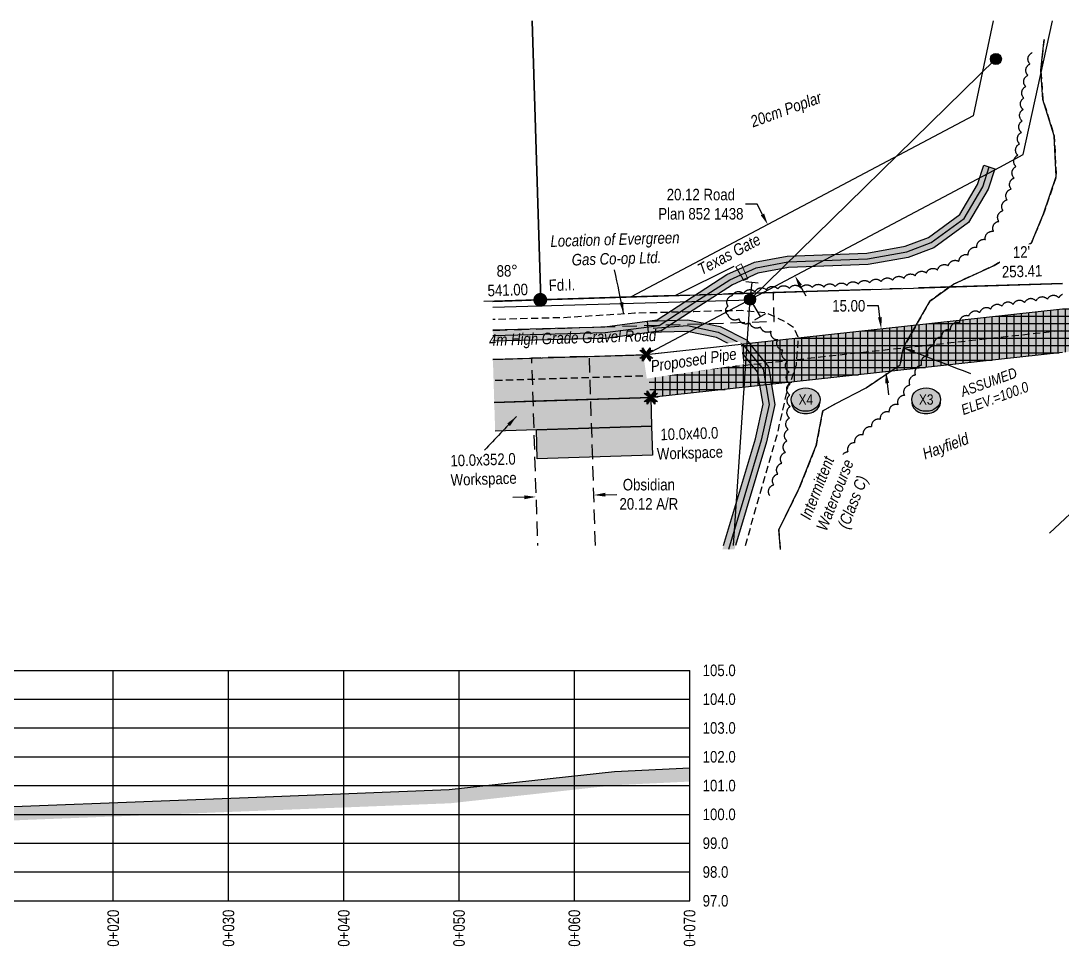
# Model space of a CAD drawing. Extents: x 633830 to 642643, y 5901646 to 5905452.
# Drawn here: x 635448 to 636352, y 5902430 to 5903233 of the extents above; entities that cross this region are included whole.
import ezdxf
from ezdxf.enums import TextEntityAlignment as Align

# ---------------------------------------------------------------- set-up
doc = ezdxf.new("R2010")
doc.units = 0
doc.header["$LTSCALE"] = 5
doc.header["$PDSIZE"] = 5
for name, pattern in [('0', [1, 1, 0]), ('foc-ACCESSROAD', [3.75, 2.5, -1.25]), ('foc-FLOWLINE', [3.75, 2.5, -1.25]), ('foc-QUARTERLINE', [33, 25, -3, 2, -3]), ('foc-TIELINE', [1.875, 1.25, -0.625]), ('foc-TOPO', [1, 0.2, -0.8]), ('POWERLINE5', [7.8, 2.4, -0.6, 0.6, -0.6, 0.6, -0.6, 2.4]), ('UG_PIPE', [1.875, 1.25, -0.625])]:
    doc.linetypes.add(name, pattern=pattern)
doc.layers.get('Defpoints').update_dxf_attribs({"color": 9})
for name, color, linetype in [('AS-FENCE', 48, 'foc-FENCE'), ('AS-PIPE-UG', 44, 'UG_PIPE'), ('AS-PIPE-UG-T', 44, 'Continuous'), ('AS-POWER', 104, 'foc-POWER'), ('AS-POWER-EXISTING', 72, 'POWERLINE5'), ('AS-ROADS', 254, 'Continuous'), ('AS-SYMBOL', 7, 'Continuous'), ('C-AR', 13, 'foc-ACCESSROAD'), ('C-WS-S', 13, 'Continuous'), ('CG-NOTES', 7, 'Continuous'), ('F-EZE', 190, 'foc-FLOWLINE'), ('L-BD', 7, 'Continuous'), ('L-MON', 1, 'Continuous'), ('L-MON-T', 1, 'Continuous'), ('L-QSEC', 8, 'foc-QUARTERLINE'), ('L-SEC', 7, 'Continuous'), ('L-TITLEDB', 4, 'Continuous'), ('L-TITLEDB-T', 4, 'Continuous'), ('P-CROSSINGS', 250, 'Continuous'), ('P-CROSSINGS-GRID', 8, 'Continuous'), ('P-CROSSINGS-GROUND', 48, 'foc-TOPO'), ('P-CROSSINGS-LINE', 3, 'Continuous'), ('P-LTO', 14, 'Continuous'), ('P-PROPOSED', 10, 'Continuous'), ('P-PROPOSED-H', 21, 'Continuous'), ('P-TEMP-BLUE-BORE-H', 131, 'Continuous'), ('P-TEMP-H', 41, 'Continuous'), ('P-TEMP-NO CUT-H', 104, 'Continuous'), ('P-TEMP_WORKSPACE', 46, 'Continuous'), ('P-TXT', 4, 'Continuous'), ('S-T7', 7, 'Continuous'), ('T-BUSH', 110, '0'), ('T-BUSH-T', 110, 'Continuous'), ('T-WATER-T', 170, 'Continuous'), ('WATERCOURSE', 146, 'foc-TIELINE')]:
    doc.layers.add(name, color=color, linetype=linetype)
doc.layers.add('T-TEXT', color=48, linetype='Continuous', lineweight=18)
doc.styles.add('80', font='ARIALN.TTF', dxfattribs={"height": 10})
doc.styles.add('80CG', font='ARIALN.TTF', dxfattribs={"height": 10})
doc.styles.add('80L', font='ARIALN.TTF', dxfattribs={"height": 10})
doc.styles.add('80LS', font='ARIALNI.TTF', dxfattribs={"height": 10})
doc.styles.add('Crossing', font='ARIALN.TTF', dxfattribs={"height": 10})
doc.styles.add('foc-LtypeFont', font='ARIALN.TTF', dxfattribs={"height": 7.35})
doc.linetypes.add('foc-FENCE', pattern='A,10,-1,["X",foc-LtypeFont,S=0.2,R=0,X=-0.625,Y=-0.75],-1.24', length=12.24)
doc.linetypes.add('foc-POWER', pattern='A,6,-1,["P",foc-LtypeFont,S=0.2,R=0,X=-0.625,Y=-0.75],-1.24,4', length=12.24)
doc.linetypes.add('foc-TOPO-flowdirection-NOLINE', pattern='A,0,[">",foc-LtypeFont,S=0.3,R=0,X=0,Y=-0.945],-20,[">",foc-LtypeFont,S=0.3,R=0,X=0,Y=-0.945],0', length=20)
doc.dimstyles.new('Compass 5 000', dxfattribs={"dimscale": 5, "dimtxt": 9, "dimasz": 2, "dimexe": 0.2, "dimexo": 0.0625, "dimgap": 0.5, "dimtad": 0, "dimtih": 1, "dimtoh": 1, "dimzin": 0, "dimdsep": 46, "dimtxsty": '80CG', "dimcen": 0.1, "dimse1": 1, "dimse2": 1, "dimclrd": 256, "dimclrt": 256, "dimaunit": 1, "dimadec": 4, "dimazin": 0, "dimtfac": 0.06, "dimtofl": 0, "dimtmove": 0, "dimatfit": 1, "dimfxl": 0.2, "dimtolj": 1, "dimtzin": 0, "dimlwd": -1, "dimarcsym": 0})

# ---------------------------------------------------------------- blocks, each defined once
blk = doc.blocks.new('POWERPOLE')
h = blk.add_hatch(color=255)
edge = h.paths.add_edge_path()
edge.add_arc((0, 0), 0.96, 0, 360)
at = {"linetype": 'Continuous'}
for p, q in [((0.68, -0.68), (-0.68, 0.68)), ((-0.68, -0.68), (0.68, 0.68))]:
    blk.add_line(p, q, dxfattribs=at)
blk.add_circle((0, 0), 0.96, dxfattribs=at)
blk = doc.blocks.new('*U107')
at = {"color": 72}
blk.add_line((1.09, -0.13), (-1.09, 0.13), dxfattribs=at)
at = {"layer": 'AS-SYMBOL', "color": 72, "flags": 128}
blk.add_lwpolyline([(-0.34, -2.95), (0, 0)], dxfattribs=at)
blk = doc.blocks.new('*U108')
at = {"color": 72}
blk.add_line((-0.95, -0.56), (0.95, 0.56), dxfattribs=at)
at = {"layer": 'AS-SYMBOL', "color": 72, "flags": 128}
blk.add_lwpolyline([(-1.76, 2.98), (0, 0)], dxfattribs=at)
blk = doc.blocks.new('xing2')
h = blk.add_hatch(color=50)
h.dxf.hatch_style = 1
edge = h.paths.add_edge_path()
edge.add_ellipse((0, 0), major_axis=(-12.5, 0), ratio=0.816297, start_angle=0, end_angle=360)
h = blk.add_hatch(color=250)
h.dxf.hatch_style = 1
edge = h.paths.add_edge_path()
edge.add_ellipse((0, -2.05), major_axis=(-12.5, 0), ratio=0.816297, start_angle=0, end_angle=180)
edge.add_line((12.5, -2.05), (12.5, 0))
edge.add_ellipse((0, 0), major_axis=(-12.5, 0), ratio=0.816297, start_angle=0, end_angle=180, ccw=False)
edge.add_line((-12.5, 0), (-12.5, -2.05))
at = {"color": 250}
blk.add_ellipse((0, 0), major_axis=(-12.5, 0), ratio=0.816297, dxfattribs=at)
blk.add_ellipse((0, -2.05), major_axis=(-12.5, 0), ratio=0.816297, start_param=0, end_param=3.141593, dxfattribs=at)
at = {"color": 250, "style": 'Crossing'}
blk.add_attdef('CROSSING', text='', height=9, dxfattribs=at).set_placement((0.09, 0.02), align=Align.MIDDLE_CENTER)
at = {"color": 250, "style": 'Crossing', "flags": 1}
for tag, p in [('OWNER', (0.09, -12.49)), ('DESCRIPTION', (0.09, -25.77)), ('LOCATION', (0.09, -39.3)), ('DWG_REF', (0.09, -52.84))]:
    blk.add_attdef(tag, text='', height=9, dxfattribs=at).set_placement(p, align=Align.MIDDLE_CENTER)
blk = doc.blocks.new('*D103')
at = {"layer": 'C-WS-S', "transparency": 16777216}
for p, q in [((635955.53, 5902821.87), (635965.53, 5902822.18)), ((635885.28, 5902819.63), (635875.29, 5902819.31))]:
    blk.add_line(p, q, dxfattribs=at)
for points in [[(635885.23, 5902821.3), (635885.34, 5902817.96), (635895.28, 5902819.95)], [(635955.48, 5902823.53), (635955.59, 5902820.2), (635945.54, 5902821.55)]]:
    blk.add_solid(points, dxfattribs=at)
at = {"layer": 'Defpoints', "color": 0, "transparency": 16777216}
for p in [(635945.54, 5902821.55), (635946.41, 5902794.27), (635896.15, 5902792.67)]:
    blk.add_point(p, dxfattribs=at)
at = {"layer": 'C-WS-S', "transparency": 16777216, "insert": (635993.26, 5902822.18), "char_height": 10, "attachment_point": 5, "style": '80CG'}
blk.add_mtext('\\A1;Obsidian\\P20.12 A/R', dxfattribs=at)
blk = doc.blocks.new('fdia')
at = {"color": 255, "const_width": 1}
blk.add_lwpolyline([(-0.5, 0, 1), (0.5, 0, 1)], format="xyb", close=True, dxfattribs=at)
blk = doc.blocks.new('Fdiaa')
blk.add_blockref('fdia', (0, 0))
blk = doc.blocks.new('fdib')
at = {"color": 1, "const_width": 1.6}
blk.add_lwpolyline([(-0.4, 0, 1), (0.4, 0, 1)], format="xyb", close=True, dxfattribs=at)
at = {"color": 1}
blk.add_circle((0, 0), 0.8, dxfattribs=at)
blk = doc.blocks.new('Fdibb')
blk.add_blockref('fdib', (0, 0))
blk = doc.blocks.new('fdicc')
for name in ['Fdibb', 'Fdiaa']:
    blk.add_blockref(name, (0, 0))
blk = doc.blocks.new('FDI')
blk.add_blockref('fdicc', (0, 0))
blk = doc.blocks.new('TEMP')
h = blk.add_hatch(color=255)
h.dxf.hatch_style = 1
h.paths.add_polyline_path([(0, 0.25), (-0.67, 1.15), (-0.67, 0.67), (-1.15, 0.67), (-0.25, 0), (-1.15, -0.67), (-0.67, -0.67), (-0.67, -1.15), (0, -0.25), (0.67, -1.15), (0.67, -0.67), (1.15, -0.67), (0.25, 0), (1.15, 0.67), (0.67, 0.67), (0.67, 1.15)])
h.paths.add_polyline_path([(0.57, 0.85), (0.57, 0.57), (0.85, 0.57), (0.08, 0), (0.85, -0.57), (0.57, -0.57), (0.57, -0.85), (0, -0.08), (-0.57, -0.85), (-0.57, -0.57), (-0.85, -0.57), (-0.08, 0), (-0.85, 0.57), (-0.57, 0.57), (-0.57, 0.85), (0, 0.08)], flags=16)
h = blk.add_hatch(color=1)
h.dxf.hatch_style = 1
h.paths.add_polyline_path([(0, 0.08), (-0.57, 0.85), (-0.57, 0.57), (-0.85, 0.57), (-0.08, 0), (-0.85, -0.57), (-0.57, -0.57), (-0.57, -0.85), (0, -0.08), (0.57, -0.85), (0.57, -0.57), (0.85, -0.57), (0.08, 0), (0.85, 0.57), (0.57, 0.57), (0.57, 0.85)])
at = {"color": 1}
for p, q in [((-0.08, 0), (0.08, 0)), ((0, 0.08), (0, -0.08))]:
    blk.add_line(p, q, dxfattribs=at)
at = {"color": 255, "flags": 128}
blk.add_lwpolyline([(-0.25, 0), (-1.15, 0.67), (-0.67, 0.67), (-0.67, 1.15), (0, 0.25), (0.67, 1.15), (0.67, 0.67), (1.15, 0.67), (0.25, 0), (1.15, -0.67), (0.67, -0.67), (0.67, -1.15), (0, -0.25), (-0.67, -1.15), (-0.67, -0.67), (-1.15, -0.67)], close=True, dxfattribs=at)
at = {"color": 1, "flags": 128}
blk.add_lwpolyline([(-0.08, 0), (-0.85, 0.57), (-0.57, 0.57), (-0.57, 0.85), (0, 0.08), (0.57, 0.85), (0.57, 0.57), (0.85, 0.57), (0.08, 0), (0.85, -0.57), (0.57, -0.57), (0.57, -0.85), (0, -0.08), (-0.57, -0.85), (-0.57, -0.57), (-0.85, -0.57)], close=True, dxfattribs=at)
blk = doc.blocks.new('*D102')
at = {"layer": 'Defpoints', "color": 0, "transparency": 16777216}
for p in [(636096.48, 5903056.27), (636094, 5903054.95), (636117.45, 5903010.69)]:
    blk.add_point(p, dxfattribs=at)
at = {"layer": 'L-TITLEDB-T', "transparency": 16777216}
for p, q in [((636087.12, 5903073.94), (636077.12, 5903073.94)), ((636091.8, 5903065.11), (636087.12, 5903073.94)), ((636124.62, 5903003.17), (636129.3, 5902994.33))]:
    blk.add_line(p, q, dxfattribs=at)
for points in [[(636093.27, 5903065.89), (636090.33, 5903064.33), (636096.48, 5903056.27)], [(636126.09, 5903003.95), (636123.14, 5903002.39), (636119.93, 5903012)]]:
    blk.add_solid(points, dxfattribs=at)
at = {"layer": 'L-TITLEDB-T', "transparency": 16777216, "insert": (636038.37, 5903073.94), "char_height": 10, "attachment_point": 5, "style": '80CG'}
blk.add_mtext('\\A1;20.12 Road\\PPlan 852 1438', dxfattribs=at)
blk = doc.blocks.new('*D106')
at = {"layer": 'Defpoints', "color": 0, "transparency": 16777216}
for p in [(636194.78, 5902965.89), (636176.36, 5902963.87), (636180.45, 5902926.53)]:
    blk.add_point(p, dxfattribs=at)
at = {"layer": 'P-TXT', "transparency": 16777216}
for p, q in [((636192.6, 5902985.77), (636182.6, 5902985.77)), ((636193.69, 5902975.83), (636192.6, 5902985.77)), ((636199.96, 5902918.61), (636201.04, 5902908.66))]:
    blk.add_line(p, q, dxfattribs=at)
for points in [[(636195.35, 5902976.01), (636192.03, 5902975.65), (636194.78, 5902965.89)], [(636201.61, 5902918.79), (636198.3, 5902918.42), (636198.87, 5902928.55)]]:
    blk.add_solid(points, dxfattribs=at)
at = {"layer": 'P-TXT', "transparency": 16777216, "insert": (636166.67, 5902985.77), "char_height": 10, "attachment_point": 5, "style": '80CG'}
blk.add_mtext('\\A1;15.00', dxfattribs=at)

msp = doc.modelspace()

# ---------------------------------------------------------------- hatches: boundary and pattern name
at = {"layer": 'AS-ROADS'}
h = msp.add_hatch(color=256, dxfattribs=at)
h.dxf.hatch_style = 1
h.paths.add_polyline_path([(635857.976, 5902965.026), (635857.976, 5902955.026), (635955.753, 5902957.555), (636004.022, 5902964.042), (636036.679, 5902985.32), (636065.794, 5903004.024), (636087.921, 5903013.994), (636114.294, 5903019.012), (636183.424, 5903021.657), (636218.335, 5903027.791), (636240.552, 5903036.224), (636270.425, 5903058.103), (636287.582, 5903086.951), (636293.326, 5903104.781), (636283.81, 5903107.846), (636278.412, 5903091.091), (636262.874, 5903064.964), (636235.738, 5903045.09), (636215.672, 5903037.473), (636182.363, 5903031.621), (636113.163, 5903028.973), (636084.892, 5903023.594), (636061.013, 5903012.835), (636031.249, 5902993.714), (636000.455, 5902973.649), (635954.956, 5902967.535)])
h = msp.add_hatch(color=256, dxfattribs=at)
h.dxf.hatch_style = 1
h.paths.add_polyline_path([(636056.987, 5902774.377), (636067.424, 5902774.377), (636095.451, 5902867.843), (636102.577, 5902900.073), (636097.003, 5902932.806), (636078.016, 5902956.244), (636055.158, 5902967.725), (636027.064, 5902973.642), (635992.078, 5902972.596), (635992.805, 5902962.625), (636026.384, 5902963.569), (636051.829, 5902958.21), (636071.604, 5902948.277), (636087.587, 5902928.547), (636092.394, 5902900.323), (636085.769, 5902870.361)])
at = {"layer": 'P-CROSSINGS-GROUND'}
h = msp.add_hatch(dxfattribs=at)
h.set_pattern_fill('EARTH', color=256, scale=2.5, angle=45)
h.set_pattern_definition([(45, (-4891.361, -4090.403), (2e-15, 22.450640303), [15.875, -15.875]), (45, (-4895.57, -4086.194), (2e-15, 22.450640303), [15.875, -15.875]), (45, (-4899.78, -4081.984), (2e-15, 22.450640303), [15.875, -15.875]), (135, (-4899.78, -4079.178), (-22.450640303, 2e-15), [15.875, -15.875]), (135, (-4895.57, -4074.968), (-22.450640303, 2e-15), [15.875, -15.875]), (135, (-4891.361, -4070.759), (-22.450640303, 2e-15), [15.875, -15.875])])
h.paths.add_polyline_path([(634928.666, 5902523.922), (634928.666, 5902511.907), (635160.119, 5902523.61), (635241.007, 5902528.672), (635294.429, 5902533.106), (635329.397, 5902532.424), (635352.485, 5902535.699), (635653.788, 5902547.5), (635820.876, 5902554.067), (635964.279, 5902569.798), (636028.666, 5902572.911), (636028.666, 5902584.925), (635963.334, 5902581.766), (635819.985, 5902566.041), (635653.319, 5902559.491), (635351.404, 5902547.666), (635328.666, 5902544.441), (635294.048, 5902545.116), (635240.136, 5902540.641), (635159.441, 5902535.591)])
at = {"layer": 'P-PROPOSED-H'}
h = msp.add_hatch(color=256, dxfattribs=at)
h.dxf.hatch_style = 1
h.paths.add_polyline_path([(635857.978, 5902939.306), (635859.146, 5902901.956), (635995.027, 5902906.204), (636352.103, 5902945.347), (636352.103, 5902983.108), (635991.034, 5902943.587), (635901.049, 5902940.653)])
at = {"layer": 'P-TEMP-BLUE-BORE-H'}
h = msp.add_hatch(color=256, dxfattribs=at)
h.dxf.hatch_style = 1
h.paths.add_polyline_path([(635994.855, 5902906.185), (636541.159, 5902966.072), (636597.013, 5902967.818), (636592.46, 5903009.416), (636533.124, 5903002.879), (635990.862, 5902943.568)])
at = {"layer": 'P-TEMP-H'}
h = msp.add_hatch(color=256, dxfattribs=at)
h.dxf.hatch_style = 1
h.paths.add_polyline_path([(635859.146, 5902901.945), (635859.927, 5902876.962), (635995.636, 5902881.205), (635994.855, 5902906.185)])
h = msp.add_hatch(color=256, dxfattribs=at)
h.dxf.hatch_style = 1
h.paths.add_polyline_path([(635895.685, 5902878.08), (635995.636, 5902881.205), (635996.417, 5902856.217), (635896.466, 5902853.092)])
at = {"layer": 'P-TEMP-NO CUT-H'}
h = msp.add_hatch(dxfattribs=at)
h.set_pattern_fill('ANSI37', color=256, scale=2, angle=45)
h.set_pattern_definition([(90, (-8456.079, -1227.853), (-6.35, 1e-15), []), (180, (-8456.079, -1227.853), (-1e-15, -6.35), [])])
h.paths.add_polyline_path([(635994.855, 5902906.185), (636541.159, 5902966.072), (636597.013, 5902967.818), (636592.46, 5903009.416), (636533.124, 5903002.879), (635990.862, 5902943.568)])

# ---------------------------------------------------------------- linework, layer by layer
at = {"layer": 'AS-FENCE', "flags": 128}
msp.add_lwpolyline([(636066.862, 5903019.908), (636016.239, 5902994.803), (635986.765, 5902993.871), (635850.012, 5902989.397)], dxfattribs=at)
at = {"layer": 'AS-PIPE-UG', "flags": 128}
for points in [[(636077.02, 5902777.854), (636089.108, 5902820.404), (636104.509, 5902873.418), (636114.471, 5902917.163), (636115.336, 5902917.338), (636121.246, 5902934.443), (636123.018, 5902958.066), (636119.207, 5902966.764), (636110.854, 5902972.252), (636095.011, 5902979.635), (636073.893, 5902981.622), (636054.701, 5902981.304), (636032.2, 5902980.68), (635980.837, 5902979.305), (635919.512, 5902975.479), (635857.976, 5902973.872)], [(636351.485, 5902964.152), (635994.99, 5902925.073), (635902.765, 5902922.19), (635858.525, 5902920.807)]]:
    msp.add_lwpolyline(points, dxfattribs=at)
at = {"layer": 'AS-POWER', "flags": 128}
for points in [[(636066.719, 5902777.854), (636081.036, 5902991.299), (636294.289, 5903200.059)], [(635857.976, 5902984.603), (636081.565, 5902990.887)]]:
    msp.add_lwpolyline(points, dxfattribs=at)
at = {"layer": 'AS-ROADS', "flags": 128}
for points in [[(635857.976, 5902965.026), (635954.956, 5902967.535), (636000.455, 5902973.649), (636031.249, 5902993.714), (636061.013, 5903012.835), (636084.892, 5903023.594), (636113.163, 5903028.973), (636182.363, 5903031.621), (636215.672, 5903037.473), (636235.738, 5903045.09), (636262.874, 5903064.964), (636278.412, 5903091.091), (636283.81, 5903107.846), (636293.326, 5903104.781), (636287.582, 5903086.951), (636270.425, 5903058.103), (636240.552, 5903036.224), (636218.335, 5903027.791), (636183.424, 5903021.657), (636114.294, 5903019.012), (636087.921, 5903013.994), (636065.794, 5903004.024), (636036.679, 5902985.32), (636004.022, 5902964.042), (635955.753, 5902957.555), (635857.976, 5902955.026)], [(635857.976, 5902960.026), (635955.354, 5902962.545), (636002.238, 5902968.846), (636033.964, 5902989.517), (636063.403, 5903008.429), (636086.406, 5903018.794), (636113.729, 5903023.992), (636182.894, 5903026.639), (636217.004, 5903032.632), (636238.145, 5903040.657), (636266.649, 5903061.534), (636282.997, 5903089.021), (636288.568, 5903106.313)], [(636058.03, 5902777.854), (636085.769, 5902870.361), (636092.394, 5902900.323), (636087.587, 5902928.547), (636071.604, 5902948.277), (636051.829, 5902958.21), (636026.384, 5902963.569), (635992.805, 5902962.625), (635992.078, 5902972.596), (636027.064, 5902973.642), (636055.158, 5902967.725), (636078.016, 5902956.244), (636097.003, 5902932.806), (636102.577, 5902900.073), (636095.451, 5902867.843), (636068.467, 5902777.854)], [(635997.125, 5902966.446), (636026.724, 5902968.606), (636053.493, 5902962.967), (636074.81, 5902952.26), (636092.295, 5902930.677), (636097.486, 5902900.198), (636090.61, 5902869.102), (636062.206, 5902774.377)]]:
    msp.add_lwpolyline(points, dxfattribs=at)
at = {"layer": 'C-AR', "flags": 128}
msp.add_lwpolyline([(635946.93, 5902777.854), (635941.707, 5902941.954), (635891.447, 5902940.354), (635896.619, 5902777.854)], dxfattribs=at)
at = {"layer": 'L-SEC'}
msp.add_line((635891.933, 5903233.129), (635899.478, 5902991.034), dxfattribs=at)
at = {"layer": 'L-TITLEDB', "flags": 128}
for points in [[(635857.976, 5902989.614), (635899.48, 5902990.957), (635891.933, 5903233.129)], [(636292.015, 5903233.129), (636274.583, 5903150.629), (635977.985, 5902993.489), (635857.976, 5902989.607)], [(635857.976, 5902939.352), (635900.555, 5902940.681), (635990.317, 5902943.331), (636297.606, 5903106.136), (636317.853, 5903116.973), (636343.36, 5903233.129)], [(635891.933, 5903233.129), (635899.48, 5902990.957), (636352.103, 5903005.1)]]:
    msp.add_lwpolyline(points, dxfattribs=at)
at = {"layer": 'P-CROSSINGS-GRID'}
for p, q in [((634928.666, 5902669.441), (636028.666, 5902669.441)), ((635528.666, 5902469.441), (635528.666, 5902669.441)), ((635628.666, 5902469.441), (635628.666, 5902669.441)), ((635728.666, 5902469.441), (635728.666, 5902669.441)), ((635828.666, 5902469.441), (635828.666, 5902669.441)), ((635928.666, 5902469.441), (635928.666, 5902669.441)), ((636028.666, 5902469.441), (636028.666, 5902669.441)), ((634928.666, 5902644.441), (636028.666, 5902644.441)), ((634928.666, 5902619.441), (636028.666, 5902619.441)), ((634928.666, 5902594.441), (636028.666, 5902594.441)), ((634928.666, 5902569.441), (636028.666, 5902569.441)), ((634928.666, 5902544.441), (636028.666, 5902544.441)), ((634928.666, 5902519.441), (636028.666, 5902519.441)), ((634928.666, 5902494.441), (636028.666, 5902494.441)), ((634928.666, 5902469.441), (636028.666, 5902469.441))]:
    msp.add_line(p, q, dxfattribs=at)
at = {"layer": 'P-CROSSINGS-LINE', "color": 3, "flags": 128}
msp.add_lwpolyline([(634928.666, 5902523.922), (635159.441, 5902535.591), (635240.136, 5902540.641), (635294.048, 5902545.116), (635328.666, 5902544.441), (635351.404, 5902547.666), (635653.319, 5902559.491), (635819.985, 5902566.041), (635963.334, 5902581.766), (636028.666, 5902584.925)], dxfattribs=at)
at = {"layer": 'P-LTO', "flags": 128}
for points in [[(635857.976, 5902939.306), (635901.049, 5902940.653), (635991.034, 5902943.587), (636352.103, 5902983.108)], [(636352.103, 5902945.347), (635995.027, 5902906.204), (635902.217, 5902903.303), (635859.146, 5902901.956)]]:
    msp.add_lwpolyline(points, dxfattribs=at)
at = {"layer": 'P-TEMP_WORKSPACE', "flags": 128}
msp.add_lwpolyline([(635859.146, 5902901.945), (635994.855, 5902906.185), (635995.636, 5902881.205), (635859.927, 5902876.962)], dxfattribs=at)
msp.add_lwpolyline([(635895.685, 5902878.08), (635995.636, 5902881.205), (635996.417, 5902856.217), (635896.466, 5902853.092)], close=True, dxfattribs=at)
at = {"layer": 'T-BUSH', "flags": 128}
for points in [[(636098.126, 5902821.092, -0.5205671), (636101.619, 5902830.462, -0.5205671), (636105.111, 5902839.832, -0.5205671), (636108.604, 5902849.203, -0.5205671), (636111.814, 5902858.641, -0.5205671), (636112.985, 5902868.572, -0.5205671), (636114.156, 5902878.503, -0.5205671), (636115.327, 5902888.435, -0.5205671), (636115.969, 5902898.388, -0.5205671), (636115.617, 5902908.381, -0.5205671), (636115.265, 5902918.375, -0.5205671), (636114.913, 5902928.369, -0.5205671), (636113.744, 5902938.161, -0.5205671), (636109.396, 5902947.166, -0.5205671), (636105.049, 5902956.171, -0.5205671), (636099.458, 5902963.829, -0.5205671), (636090.132, 5902967.44, -0.5205671), (636080.807, 5902971.05, -0.5205671), (636071.444, 5902974.559, -0.5205671), (636061.996, 5902977.836, -0.5205671), (636061.945, 5902985.556, -0.5205671), (636065.567, 5902994.744, -0.5205671), (636075.435, 5902996.363, -0.5205671), (636085.303, 5902997.981, -0.5205671), (636095.171, 5902999.6, -0.5205671), (636105.117, 5903000.455, -0.5205671), (636115.109, 5903000.849, -0.5205671), (636125.101, 5903001.242, -0.5205671), (636135.093, 5903001.636, -0.5205671), (636145.086, 5903002.03, -0.5205671), (636155.078, 5903002.424, -0.5205671), (636165.022, 5903003.456, -0.5205671), (636174.958, 5903004.58, -0.5205671), (636184.895, 5903005.704, -0.5205671), (636194.832, 5903006.827, -0.5205671), (636204.768, 5903007.951, -0.5205671), (636214.623, 5903009.534, -0.5205671), (636224.341, 5903011.893, -0.5205671), (636234.059, 5903014.252, -0.5205671), (636243.683, 5903016.908, -0.5205671), (636252.982, 5903020.585, -0.5205671), (636262.281, 5903024.262, -0.5205671), (636270.366, 5903029.936, -0.5205671), (636277.905, 5903036.506, -0.5205671), (636285.144, 5903043.399, -0.5205671), (636292.263, 5903050.422, -0.5205671), (636296.871, 5903059.084, -0.5205671), (636300.438, 5903068.426, -0.5205671), (636304.006, 5903077.768, -0.5205671), (636307.574, 5903087.11, -0.5205671), (636310.123, 5903096.724, -0.5205671), (636311.69, 5903106.601, -0.5205671), (636313.257, 5903116.477, -0.5205671), (636314.823, 5903126.354, -0.5205671), (636316.39, 5903136.23, -0.5205671), (636317.118, 5903146.203, -0.5205671), (636317.837, 5903156.177, -0.5205671), (636318.556, 5903166.152, -0.5205671), (636320.153, 5903176.011, -0.5205671), (636322.01, 5903185.838, -0.5205671), (636323.867, 5903195.664, -0.5205671), (636325.733, 5903205.543, -0.5205671)], [(636352.103, 5902995.638, 0.1833874), (636348.858, 5902992.769, 0.5205671), (636338.938, 5902991.503, 0.5205671), (636329.034, 5902990.126, 0.5205671), (636319.151, 5902988.602, 0.5205671), (636309.268, 5902987.079, 0.5205671), (636299.385, 5902985.555, 0.5205671), (636289.763, 5902982.907, 0.5205671), (636280.22, 5902979.918, 0.5205671), (636270.677, 5902976.93, 0.5205671), (636262.64, 5902971.032, 0.5205671), (636254.69, 5902964.965, 0.5205671), (636247.171, 5902958.436, 0.5205671), (636240.628, 5902950.882, 0.5205671), (636235.215, 5902942.474, 0.5205671), (636229.803, 5902934.065, 0.5205671), (636224.394, 5902925.655, 0.5205671), (636219.639, 5902916.857, 0.5205671), (636214.884, 5902908.06, 0.5205671), (636209.314, 5902899.936, 0.5205671), (636201.574, 5902893.605, 0.5205671), (636193.833, 5902887.274, 0.5205671), (636186.366, 5902880.629, 0.5205671), (636179.044, 5902873.818, 0.5205671), (636171.723, 5902867.007, 0.5205671), (636165.9, 5902858.961, 0.5205671), (636160.617, 5902850.47, 0.5205671), (636155.333, 5902841.98, 0.5205671), (636150.05, 5902833.49, 0.5205671), (636145.12, 5902825.567)]]:
    msp.add_lwpolyline(points, format="xyb", dxfattribs=at)
at = {"layer": 'T-TEXT', "flags": 128}
msp.add_lwpolyline([(636079.084, 5903009.206), (636075.545, 5903007.807), (636068.784, 5903019.756), (636073.21, 5903022.09)], close=True, dxfattribs=at)
at = {"layer": 'WATERCOURSE', "flags": 128}
msp.add_lwpolyline([(636336.105, 5903217.009), (636333.225, 5903190.182), (636335.155, 5903164.879), (636344.93, 5903133.399), (636346.638, 5903098.098), (636335.678, 5903065.548), (636325.163, 5903040.547), (636292.668, 5903020.762), (636257.46, 5903004.567), (636236.975, 5902989.827), (636216.543, 5902953.655), (636214.283, 5902949.112), (636212.975, 5902944.104), (636211.33, 5902934.447), (636181.84, 5902914.514), (636154.989, 5902900.703), (636144.202, 5902894.662), (636138.335, 5902864.563), (636123.648, 5902827.434), (636105.94, 5902791.497), (636107.324, 5902774.377)], dxfattribs=at)
at = {"layer": 'WATERCOURSE', "linetype": 'foc-TOPO-flowdirection-NOLINE', "flags": 128}
for points in [[(636107.324, 5902774.377), (636105.94, 5902791.497), (636123.648, 5902827.434), (636138.335, 5902864.563), (636144.202, 5902894.662), (636154.989, 5902900.703), (636181.84, 5902914.514), (636211.33, 5902934.447), (636212.975, 5902944.104), (636214.283, 5902949.112), (636216.041, 5902953.655), (636236.975, 5902989.827), (636257.46, 5903004.567), (636292.668, 5903020.762), (636325.163, 5903040.547), (636335.678, 5903065.548), (636346.638, 5903098.098), (636344.93, 5903133.399), (636335.155, 5903164.879), (636333.225, 5903190.182), (636336.105, 5903217.009)], [(636340.73, 5902788.414), (636372.191, 5902818.003), (636397.444, 5902853.593), (636436.07, 5902875.074), (636465.662, 5902895.271), (636496.28, 5902923.513), (636514.008, 5902958.782), (636541.929, 5902981.478), (636550.899, 5902992.633), (636558.29, 5903003.899), (636567.799, 5903021.684), (636583.745, 5903041.101)]]:
    msp.add_lwpolyline(points, dxfattribs=at)

# ---------------------------------------------------------------- block references
at = {"layer": 'AS-POWER-EXISTING', "xscale": 5.000000000000004, "yscale": 5.000000000000004, "zscale": 5.000000000000004}
for p in [(636294.289, 5903200.059), (636081.036, 5902991.299)]:
    msp.add_blockref('POWERPOLE', p, dxfattribs=at)
at = {"layer": 'AS-SYMBOL', "xscale": 5.000000000000004, "yscale": 5.000000000000004, "zscale": 5.000000000000004}
for name, p in [('*U107', (636082.735, 5903006.06)), ('*U108', (636089.843, 5902976.386))]:
    msp.add_blockref(name, p, dxfattribs=at)
at = {"layer": 'L-MON', "xscale": 5.000000000000004, "yscale": 5.000000000000004, "zscale": 5.000000000000004}
msp.add_blockref('TEMP', (635995.027, 5902906.204), dxfattribs=at)
at = {"layer": 'P-CROSSINGS'}
for p, values in [((636129.318, 5902904.46), {'CROSSING': 'X4'}), ((636233.773, 5902904.46), {'CROSSING': 'X3'})]:
    msp.add_blockref('xing2', p, dxfattribs=at).add_auto_attribs(values)

# ---------------------------------------------------------------- texts
at = {"style": '80'}
for s, p in [('0+020', (635528.579, 5902461.773)), ('0+030', (635628.579, 5902461.773)), ('0+040', (635728.579, 5902461.773)), ('0+050', (635828.579, 5902461.773)), ('0+060', (635928.579, 5902461.773)), ('0+070', (636028.579, 5902461.773))]:
    msp.add_text(s, height=10, rotation=90, dxfattribs=at).set_placement(p, align=Align.MIDDLE_RIGHT)
at = {"layer": 'AS-PIPE-UG-T', "insert": (635907.483, 5903046.859), "char_height": 9.99711, "attachment_point": 1, "rotation": 1.663651, "style": '80L'}
msp.add_mtext_dynamic_manual_height_columns('\\pi0.24093;{\\fArial Narrow|b0|i1|c0|p34;Location of Evergreen \\P\\pi18.23;Gas Co-op Ltd.}', width=111.88207, gutter_width=50.014, heights=[0], dxfattribs=at)
at = {"layer": 'CG-NOTES', "insert": (636256.886, 5902913.026), "char_height": 9, "attachment_point": 1, "rotation": 20, "style": '80L'}
msp.add_mtext_dynamic_manual_height_columns('\\pi6.0606;{\\fArial Narrow|b0|i1|c0|p34;ASSUMED\\P\\pi1.1862;ELEV.=100.0}', width=63.02715, gutter_width=45, heights=[0], dxfattribs=at)
at = {"layer": 'L-BD', "color": 2, "insert": (635870.197, 5903021.2), "char_height": 9.9971, "width": 34.56475, "attachment_point": 2, "rotation": 1.7914, "style": '80L'}
msp.add_mtext('88° 541.00', dxfattribs=at)
at = {"layer": 'P-TEMP_WORKSPACE', "char_height": 9.99711, "width": 62.63303, "attachment_point": 2, "rotation": 1.825684, "style": '80LS'}
for s, insert in [('{\\fArial Narrow|b0|i0|c0|p34;10.0x40.0\\PWorkspace}', (636028.205, 5902879.872)), ('{\\fArial Narrow|b0|i0|c0|p34;10.0x352.0\\PWorkspace}', (635849.251, 5902857.194))]:
    msp.add_mtext(s, dxfattribs=dict(at, insert=insert))
at = {"layer": 'S-T7', "style": '80'}
for s, p in [('105.0', (636039.935, 5902669.441)), ('104.0', (636039.935, 5902644.441)), ('103.0', (636039.935, 5902619.441)), ('102.0', (636039.935, 5902594.441)), ('101.0', (636039.935, 5902569.441)), ('100.0', (636039.935, 5902544.441)), ('99.0', (636039.935, 5902519.441)), ('98.0', (636039.935, 5902494.441)), ('97.0', (636039.935, 5902469.441))]:
    msp.add_text(s, height=10, dxfattribs=at).set_placement(p, align=Align.MIDDLE_LEFT)
at = {"layer": 'T-BUSH-T', "insert": (636110.453, 5903160.952), "char_height": 10, "width": 152.2835, "attachment_point": 2, "rotation": 20, "style": '80LS'}
msp.add_mtext('20cm Poplar', dxfattribs=at)
at = {"layer": 'T-TEXT', "style": '80LS'}
msp.add_text('Hayfield', height=10, rotation=20, dxfattribs=at).set_placement((636250.581, 5902864.071), align=Align.MIDDLE_CENTER)
at = {"layer": 'T-TEXT', "insert": (636060.52, 5903034.956), "char_height": 10, "width": 152.2835, "attachment_point": 2, "rotation": 27.915193, "style": '80LS'}
msp.add_mtext('Texas Gate', dxfattribs=at)

# ---------------------------------------------------------------- dimensions: what is measured, and where the dimension line sits
at = {"layer": 'C-WS-S', "color": 6}
dim = msp.add_linear_dim(base=(635945.538, 5902821.547), p1=(635896.147, 5902792.666), p2=(635946.407, 5902794.266), angle=1.823167, text='Obsidian\\P20.12 A/R', dimstyle='Compass 5 000', dxfattribs=at)
dim.commit()
dim.dimension.update_dxf_attribs({"geometry": '*D103', "text_midpoint": (635993.264, 5902822.184), "dimtype": 161})
at = {"layer": 'L-TITLEDB-T'}
dim = msp.add_aligned_dim(p1=(636117.449, 5903010.686), p2=(636093.996, 5903054.952), distance=-2.812, text='20.12 Road\\PPlan 852 1438', dimstyle='Compass 5 000', dxfattribs=at)
dim.commit()
dim.dimension.update_dxf_attribs({"geometry": '*D102', "text_midpoint": (636038.369, 5903073.942)})
at = {"layer": 'P-TXT', "color": 3}
dim = msp.add_linear_dim(base=(636194.78, 5902965.888), p1=(636180.451, 5902926.531), p2=(636176.364, 5902963.872), angle=96.246515, text='15.00', dimstyle='Compass 5 000', dxfattribs=at)
dim.commit()
dim.dimension.update_dxf_attribs({"geometry": '*D106', "text_midpoint": (636166.666, 5902985.769), "dimtype": 161})

# ---------------------------------------------------------------- leaders
at = {"layer": 'AS-PIPE-UG-T', "path_type": 1}
msp.add_leader([(635971.453, 5902978.942), (635963.57, 5903016.999)], dimstyle='Compass 5 000', override={"dimgap": 0.5, "dimtad": 0}, dxfattribs=at)
at = {"layer": 'CG-NOTES', "path_type": 1}
msp.add_leader([(636214.185, 5902949.241), (636272.394, 5902927.038)], dimstyle='Compass 5 000', override={"dimgap": 0.5, "dimtad": 0}, dxfattribs=at)
at = {"layer": 'P-TEMP_WORKSPACE', "path_type": 1}
msp.add_leader([(635878.41, 5902889.79), (635850.8, 5902860.522)], dimstyle='Compass 5 000', override={"dimgap": 0.5, "dimtad": 0}, dxfattribs=at)

# ---------------------------------------------------------------- next in the draw order: texts
at = {"layer": 'AS-PIPE-UG', "insert": (636031.282, 5902943.718), "char_height": 10, "width": 74.96357, "attachment_point": 2, "rotation": 8.454248, "style": '80LS', "bg_fill": 2}
msp.add_mtext('Proposed Pipe', dxfattribs=at)
at = {"layer": 'L-MON-T', "insert": (635906.252, 5903008.512), "char_height": 10, "width": 22.04407, "attachment_point": 1, "rotation": 1.912697, "style": '80CG', "bg_fill": 3, "box_fill_scale": 1.15, "bg_fill_color": 256, "bg_fill_true_color": 256, "bg_fill_transparency": 0}
msp.add_mtext('Fd.I.', dxfattribs=at)
at = {"layer": 'T-WATER-T', "insert": (636134.454, 5902829.575), "char_height": 9.99711, "width": 70.45477, "attachment_point": 2, "rotation": 68.38981, "style": '80LS', "bg_fill": 3, "box_fill_scale": 1, "bg_fill_color": 256, "bg_fill_transparency": 0}
msp.add_mtext('Intermittent\\PWatercourse\\P(Class C)', dxfattribs=at)

# ---------------------------------------------------------------- next in the draw order: linework, layer by layer
at = {"layer": 'F-EZE', "flags": 128}
msp.add_lwpolyline([(635857.976, 5902964.441), (636102.059, 5902972.282), (636101.257, 5902997.262), (635857.976, 5902989.446)], dxfattribs=at)
at = {"layer": 'L-QSEC'}
msp.add_line((636352.103, 5903005.184), (635857.976, 5902989.737), dxfattribs=at)
at = {"layer": 'P-PROPOSED', "flags": 128}
for points in [[(635857.976, 5902939.306), (635901.049, 5902940.653), (635991.034, 5902943.587), (636352.103, 5902983.108)], [(636352.103, 5902945.347), (635995.027, 5902906.204), (635902.217, 5902903.303), (635859.146, 5902901.956)]]:
    msp.add_lwpolyline(points, dxfattribs=at)

# ---------------------------------------------------------------- next in the draw order: block references
at = {"layer": 'L-MON', "xscale": 5.000000000000004, "yscale": 5.000000000000004, "zscale": 5.000000000000004}
msp.add_blockref('FDI', (635899.071, 5902990.944), dxfattribs=at)
at = {"layer": 'L-MON', "color": 2, "xscale": 5.000000000000004, "yscale": 5.000000000000004, "zscale": 5.000000000000004}
msp.add_blockref('TEMP', (635991.034, 5902943.587), dxfattribs=at)

# ---------------------------------------------------------------- next in the draw order: texts
at = {"layer": 'T-TEXT', "insert": (635854.407, 5902961.011), "char_height": 9.99711, "width": 145.45487, "attachment_point": 1, "rotation": 1.663651, "style": '80L'}
msp.add_mtext('{\\fArial Narrow|b0|i1|c0|p34;4m High Grade Gravel Road}', dxfattribs=at)

# ---------------------------------------------------------------- next in the draw order: texts
at = {"layer": 'L-BD', "color": 2, "insert": (636316.338, 5903037.452), "char_height": 9.9971, "width": 34.56475, "attachment_point": 2, "rotation": 1.7914, "style": '80L', "bg_fill": 3, "box_fill_scale": 1.15, "bg_fill_color": 256, "bg_fill_true_color": 256, "bg_fill_transparency": 0}
msp.add_mtext("12' 253.41", dxfattribs=at)

doc.saveas('drawing.dxf')
